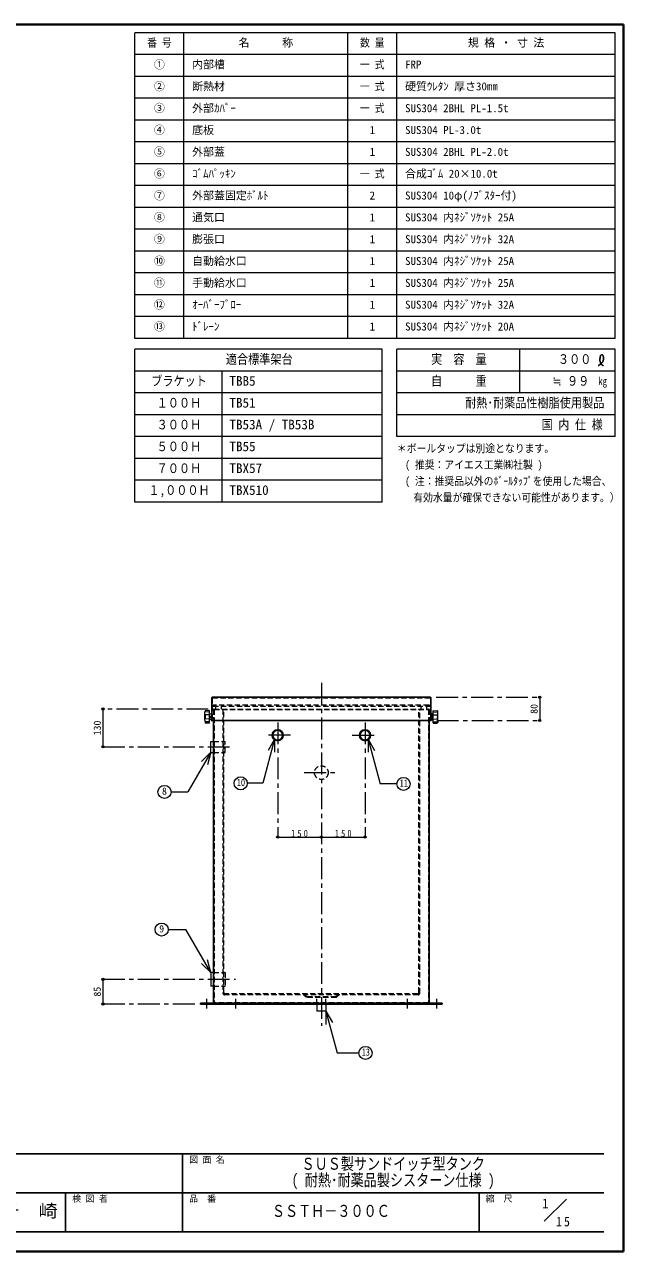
# Model space of a CAD drawing. Units: millimetres at full size, sheet at 1:15. Extents: x -3184 to 2891, y -2037 to 2178.
# Drawn here: x 834 to 2891, y -2037 to 2178 of the extents above; entities that cross this region are included whole.
import ezdxf
from ezdxf.enums import TextEntityAlignment as Align

# ---------------------------------------------------------------- set-up
doc = ezdxf.new("R2010")
doc.units = ezdxf.units.MM
doc.header["$LTSCALE"] = 15
doc.header["$PDMODE"] = 32
doc.header["$PDSIZE"] = 7.5
doc.linetypes.add('CHAIN1', pattern=[8, 5, -1, 1, -1])
doc.linetypes.add('DASHED1', pattern=[1.8, 1.2, -0.6])
doc.layers.add('0-0', color=7, linetype='Continuous', lineweight=18)
doc.styles.add('ＭＳ ゴシック', font='')
doc.styles.get('ＭＳ ゴシック').set_extended_font_data('MS Gothic')

msp = doc.modelspace()

# ---------------------------------------------------------------- linework, layer by layer
at = {"layer": '0-0', "color": 1, "lineweight": 40}
for p, q in [((2890.8, 2177.87), (-3184.2, 2177.87)), ((2890.8, -2037.13), (2890.8, 2177.87)), ((2890.8, -2037.13), (-3184.2, -2037.13))]:
    msp.add_line(p, q, dxfattribs=at)
at = {"layer": '0-0', "color": 3}
for p, q in [((2862.67, 2149.74), (1212.67, 2149.74)), ((1212.67, 1099.74), (1212.67, 2149.74)), ((1381.42, 1099.74), (1381.42, 2149.74)), ((1943.92, 1099.74), (1943.92, 2149.74)), ((2112.67, 1099.74), (2112.67, 2149.74)), ((2862.67, 1099.74), (2862.67, 2149.74)), ((2862.67, 2074.74), (1212.67, 2074.74)), ((2862.67, 1999.74), (1212.67, 1999.74)), ((2862.67, 1924.74), (1212.67, 1924.74)), ((2862.67, 1849.74), (1212.67, 1849.74)), ((2862.67, 1774.74), (1212.67, 1774.74)), ((2862.67, 1699.74), (1212.67, 1699.74)), ((2862.67, 1624.74), (1212.67, 1624.74)), ((2862.67, 1549.74), (1212.67, 1549.74)), ((2862.67, 1474.74), (1212.67, 1474.74)), ((2862.67, 1399.74), (1212.67, 1399.74)), ((2862.67, 1324.74), (1212.67, 1324.74)), ((2862.67, 1249.74), (1212.67, 1249.74)), ((2862.67, 1174.74), (1212.67, 1174.74)), ((2862.67, 1099.74), (1212.67, 1099.74)), ((2062.67, 1062.24), (1212.67, 1062.24)), ((1212.67, 537.24), (1212.67, 1062.24)), ((2062.67, 537.24), (2062.67, 1062.24)), ((2862.67, 1062.24), (2112.67, 1062.24)), ((2112.67, 762.24), (2112.67, 1062.24)), ((2534.55, 912.24), (2534.55, 1062.24)), ((2862.67, 762.24), (2862.67, 1062.24)), ((2062.67, 987.24), (1212.67, 987.24)), ((1512.67, 537.24), (1512.67, 987.24)), ((2862.67, 987.24), (2112.67, 987.24)), ((2062.67, 912.24), (1212.67, 912.24)), ((2862.67, 912.24), (2112.67, 912.24)), ((2062.67, 837.24), (1212.67, 837.24)), ((2862.67, 837.24), (2112.67, 837.24)), ((2062.67, 762.24), (1212.67, 762.24)), ((2862.67, 762.24), (2112.67, 762.24)), ((2062.67, 687.24), (1212.67, 687.24)), ((2062.67, 612.24), (1212.67, 612.24)), ((2062.67, 537.24), (1212.67, 537.24))]:
    msp.add_line(p, q, dxfattribs=at)
at = {"layer": '0-0', "color": 4, "linetype": 'CHAIN1', "lineweight": 9}
for p, q in [((1853.3, -83.13), (1853.3, -1262.13)), ((2247.8, -133.13), (2603.3, -133.13)), ((1464.8, -173.63), (1103.3, -173.63)), ((1703.3, -219.63), (1703.3, -613.63)), ((2003.3, -219.63), (2003.3, -613.63)), ((2249.8, -213.13), (2603.3, -213.13)), ((1747.3, -263.63), (1659.3, -263.63)), ((1959.3, -263.63), (2047.3, -263.63)), ((1103.3, -303.63), (1548.3, -303.63)), ((1794.8, -392.13), (1911.8, -392.13)), ((1103.3, -1102.13), (1558.3, -1102.13)), ((1458.3, -1169.13), (1458.3, -1202.13)), ((1558.3, -1169.13), (1558.3, -1202.13)), ((2148.3, -1169.13), (2148.3, -1202.13)), ((2248.3, -1169.13), (2248.3, -1202.13)), ((1418.3, -1187.13), (1103.3, -1187.13))]:
    msp.add_line(p, q, dxfattribs=at)
at = {"layer": '0-0', "color": 5, "lineweight": 25}
for p, q in [((1476.8, -135.13), (1476.8, -213.13)), ((1478.8, -133.13), (2227.8, -133.13)), ((2229.8, -135.13), (2229.8, -213.13)), ((1476.8, -213.13), (2229.8, -213.13)), ((1483.3, -213.13), (1483.3, -1182.63)), ((2223.3, -1182.63), (2223.3, -213.13)), ((1438.3, -1184.13), (1438.3, -1187.13)), ((2268.3, -1184.13), (1438.3, -1184.13)), ((2268.3, -1187.13), (1438.3, -1187.13)), ((2268.3, -1184.13), (2268.3, -1187.13))]:
    msp.add_line(p, q, dxfattribs=at)
at = {"layer": '0-0', "linetype": 'DASHED1'}
for p, q in [((1478.8, -136.13), (1478.8, -213.13)), ((1479.8, -135.13), (2226.8, -135.13)), ((1481.8, -163.63), (2224.8, -163.63)), ((2221.8, -160.63), (1484.8, -160.63)), ((1490.8, -173.63), (1490.8, -163.63)), ((2215.8, -173.63), (2215.8, -163.63)), ((2227.8, -136.13), (2227.8, -213.13)), ((1483.3, -175.13), (1483.3, -213.13)), ((1484.8, -173.63), (2221.8, -173.63)), ((1484.8, -175.88), (1484.8, -1181.88)), ((1485.55, -175.13), (2221.05, -175.13)), ((1515.3, -175.13), (1515.3, -1150.13)), ((1518.3, -1147.13), (1518.3, -173.63)), ((2188.3, -1147.13), (2188.3, -173.63)), ((2191.3, -1150.13), (2191.3, -175.13)), ((2221.8, -175.88), (2221.8, -1181.88)), ((2223.3, -175.13), (2223.3, -213.13)), ((2186.3, -1155.13), (1520.3, -1155.13)), ((2183.3, -1152.13), (1523.3, -1152.13)), ((2221.05, -1182.63), (1485.55, -1182.63)), ((1503.3, -1182.63), (1503.3, -1184.13)), ((1551.3, -1184.13), (1551.3, -1187.13)), ((1565.3, -1184.13), (1565.3, -1187.13)), ((2141.3, -1184.13), (2141.3, -1187.13)), ((2155.3, -1184.13), (2155.3, -1187.13)), ((2203.3, -1182.63), (2203.3, -1184.13))]:
    msp.add_line(p, q, dxfattribs=at)
at = {"layer": '0-0', "color": 4, "linetype": 'DASHED1', "lineweight": 9}
for p, q in [((1510.8, -173.63), (1510.8, -163.63)), ((2195.8, -173.63), (2195.8, -163.63)), ((1483.3, -284.63), (1523.3, -284.63)), ((1523.3, -322.63), (1523.3, -284.63)), ((1483.3, -322.63), (1523.3, -322.63)), ((1483.3, -1078.63), (1523.3, -1078.63)), ((1523.3, -1078.63), (1523.3, -1125.63)), ((1483.3, -1125.63), (1523.3, -1125.63)), ((1792.06, -1155.13), (1802.06, -1165.13)), ((1793.3, -1152.13), (1803.3, -1162.13)), ((1903.3, -1162.13), (1803.3, -1162.13)), ((1837.8, -1187.13), (1837.8, -1162.13)), ((1868.8, -1187.13), (1868.8, -1162.13)), ((1913.3, -1152.13), (1903.3, -1162.13)), ((1451.3, -1184.13), (1451.3, -1187.13)), ((1465.3, -1184.13), (1465.3, -1187.13)), ((2241.3, -1184.13), (2241.3, -1187.13)), ((2255.3, -1184.13), (2255.3, -1187.13))]:
    msp.add_line(p, q, dxfattribs=at)
at = {"layer": '0-0', "color": 4, "lineweight": 9}
for p, q in [((2603.3, -133.13), (2603.3, -213.13)), ((1103.3, -173.63), (1103.3, -303.63)), ((1703.3, -613.63), (1853.3, -613.63)), ((1853.3, -613.63), (2003.3, -613.63)), ((1103.3, -1102.13), (1103.3, -1187.13))]:
    msp.add_line(p, q, dxfattribs=at)
at = {"layer": '0-0'}
for p, q in [((1453.3, -211.87), (1453.3, -189.39)), ((1453.31, -188.87), (1453.7, -181.48)), ((1469.3, -183.7), (1454.75, -184.18)), ((1469.3, -193.78), (1454.75, -193.29)), ((1469.3, -207.48), (1454.75, -207.97)), ((1468.78, -179.17), (1455.63, -179.59)), ((1469.3, -221.59), (1469.3, -179.67)), ((1474.84, -191.09), (1469.3, -190.63)), ((1474.84, -210.17), (1469.3, -210.63)), ((1472.05, -198.28), (1472.05, -202.98)), ((1472.67, -197.63), (1475.3, -197.63)), ((1472.67, -200.63), (1475.3, -200.63)), ((1472.67, -203.63), (1475.3, -203.63)), ((1475.3, -188.13), (1476.8, -188.13)), ((1475.3, -188.13), (1475.3, -213.13)), ((2231.3, -188.13), (2229.8, -188.13)), ((2233.92, -197.63), (2231.3, -197.63)), ((2233.92, -200.63), (2231.3, -200.63)), ((2233.92, -203.63), (2231.3, -203.63)), ((2231.76, -191.09), (2237.3, -190.63)), ((2231.76, -210.17), (2237.3, -210.63)), ((2234.55, -198.28), (2234.55, -202.98)), ((2237.3, -221.59), (2237.3, -179.67)), ((2237.3, -183.7), (2251.85, -184.18)), ((2237.3, -193.78), (2251.85, -193.29)), ((2237.3, -207.48), (2251.85, -207.97)), ((2237.81, -179.17), (2250.96, -179.59)), ((2253.28, -188.87), (2252.89, -181.48)), ((2253.3, -211.87), (2253.3, -189.39)), ((1453.31, -212.39), (1453.7, -219.78)), ((1469.3, -217.56), (1454.75, -217.08)), ((1468.78, -222.09), (1455.63, -221.67)), ((1475.3, -213.13), (1476.8, -213.13)), ((2237.3, -217.56), (2251.85, -217.08)), ((2237.81, -222.09), (2250.96, -221.67)), ((2253.28, -212.39), (2252.89, -219.78)), ((1692.74, -277.38), (1670.24, -316.35)), ((1692.74, -277.38), (1692.74, -322.38)), ((2013.86, -277.38), (2013.86, -322.38)), ((2013.86, -277.38), (2036.36, -316.35)), ((2013.86, -277.38), (2055.02, -431.01)), ((1473.83, -321.97), (1395, -458.52)), ((1473.83, -321.97), (1442.01, -353.79)), ((1473.83, -321.97), (1462.19, -365.44)), ((1473.3, -322.63), (1483.3, -322.63)), ((1336.92, -458.52), (1395, -458.52)), ((2112.93, -431.01), (2055.02, -431.01)), ((1327.33, -931.45), (1388.29, -931.45)), ((1473.56, -1079.14), (1388.29, -931.45)), ((1473.56, -1079.14), (1441.74, -1047.32)), ((1473.56, -1079.14), (1461.92, -1035.67)), ((1473.3, -1078.63), (1473.3, -1125.63)), ((1483.3, -1078.63), (1473.3, -1078.63)), ((1483.3, -1125.63), (1473.3, -1125.63)), ((1837.8, -1187.13), (1837.8, -1212.13)), ((1868.8, -1212.13), (1837.8, -1212.13)), ((1868.69, -1211.95), (1891.19, -1250.92)), ((1868.69, -1211.95), (1868.69, -1256.95)), ((1868.8, -1187.13), (1868.8, -1212.13)), ((2618.97, -1932.89), (2694.73, -1857.13))]:
    msp.add_line(p, q, dxfattribs=at)
at = {"layer": '0-0', "color": 6, "lineweight": 25}
for p, q in [((-3116.7, -1701.77), (2823.3, -1701.77)), ((1376.87, -1969.63), (1376.87, -1701.77)), ((2823.3, -1835.7), (-230.27, -1835.7)), ((975.08, -1969.63), (975.08, -1835.7)), ((2394.73, -1969.63), (2394.73, -1835.7)), ((2823.3, -1969.63), (-3116.7, -1969.63))]:
    msp.add_line(p, q, dxfattribs=at)
at = {"layer": '0-0', "color": 5, "lineweight": 25}
for points in [[(2804.18, 1006.17), (2805.16, 1006.74), (2806.85, 1007.72), (2808.51, 1008.72), (2810.16, 1009.77), (2811.77, 1010.86), (2813.33, 1012.03), (2814.22, 1012.75), (2814.87, 1013.31), (2815.95, 1014.31), (2816.98, 1015.37), (2817.94, 1016.49), (2818.81, 1017.67), (2819.58, 1018.91), (2819.97, 1019.66), (2820.25, 1020.27), (2820.68, 1021.35), (2821.04, 1022.46), (2821.33, 1023.59), (2821.55, 1024.74), (2821.71, 1025.89), (2821.78, 1026.56), (2821.83, 1027.26), (2821.88, 1028.45), (2821.89, 1029.64), (2821.88, 1030.84), (2821.84, 1032.04), (2821.8, 1033.25), (2821.78, 1033.96), (2821.76, 1034.71), (2821.71, 1035.99), (2821.61, 1037.27), (2821.41, 1038.52), (2821.07, 1039.73), (2820.54, 1040.89), (2820.14, 1041.53), (2819.88, 1041.87), (2819.37, 1042.43), (2818.81, 1042.92), (2818.21, 1043.33)], [(2818.21, 1043.33), (2817.57, 1043.64), (2816.91, 1043.8), (2816.52, 1043.83), (2816.2, 1043.81), (2815.65, 1043.69), (2815.11, 1043.48), (2814.59, 1043.19), (2814.1, 1042.83), (2813.64, 1042.43), (2813.39, 1042.18), (2813.05, 1041.79), (2812.53, 1041.08), (2812.1, 1040.33), (2811.74, 1039.54), (2811.45, 1038.73), (2811.21, 1037.9), (2811.09, 1037.42), (2810.96, 1036.8), (2810.77, 1035.75), (2810.62, 1034.68), (2810.51, 1033.61), (2810.41, 1032.54), (2810.32, 1031.46), (2810.27, 1030.84), (2810.21, 1030.09), (2810.1, 1028.81), (2810.01, 1027.52), (2809.96, 1026.24), (2809.96, 1024.95), (2810.03, 1023.68), (2810.1, 1022.94), (2810.2, 1022.31), (2810.42, 1021.21), (2810.7, 1020.13), (2811.03, 1019.06), (2811.41, 1018), (2811.82, 1016.96), (2812.08, 1016.37), (2812.27, 1015.94)], [(2812.27, 1015.94), (2812.61, 1015.2), (2812.97, 1014.48), (2813.34, 1013.76), (2813.73, 1013.05), (2814.14, 1012.34), (2814.38, 1011.93), (2814.67, 1011.45), (2815.2, 1010.64), (2815.76, 1009.85), (2816.37, 1009.11), (2817.02, 1008.42), (2817.73, 1007.8), (2818.16, 1007.49), (2818.54, 1007.25), (2819.21, 1006.89), (2819.92, 1006.57), (2820.65, 1006.29), (2821.4, 1006.04), (2822.16, 1005.81), (2822.6, 1005.68)]]:
    msp.add_lwpolyline(points, dxfattribs=at)
at = {"layer": '0-0'}
for points in [[(2231.3, -188.13), (2231.3, -213.13), (2229.8, -213.13)], [(1473.3, -322.63), (1473.3, -284.63), (1483.3, -284.63)], [(1692.74, -277.38), (1652.14, -428.9), (1598.57, -428.9)], [(1868.69, -1211.95), (1907.06, -1355.15), (1982.51, -1355.15)]]:
    msp.add_lwpolyline(points, dxfattribs=at)
at = {"layer": '0-0', "color": 4, "linetype": 'DASHED1', "lineweight": 9}
msp.add_lwpolyline([(1914.54, -1155.13), (1904.54, -1165.13), (1802.06, -1165.13)], dxfattribs=at)
at = {"layer": '0-0', "color": 5, "lineweight": 25}
for centre, radius in [((1703.3, -263.63), 19), ((1703.3, -263.63), 17), ((2003.3, -263.63), 19), ((2003.3, -263.63), 17)]:
    msp.add_circle(centre, radius, dxfattribs=at)
at = {"layer": '0-0', "color": 4, "linetype": 'DASHED1', "lineweight": 9}
msp.add_circle((1853.3, -392.13), 23.5, dxfattribs=at)
at = {"layer": '0-0'}
for centre in [(1576.07, -428.9), (2135.43, -431.01), (1314.42, -458.52), (1304.83, -931.45), (2005.01, -1355.15)]:
    msp.add_circle(centre, 22.5, dxfattribs=at)
at = {"layer": '0-0', "color": 5, "lineweight": 25}
for centre, radius, start, end in [((1478.8, -135.13), 2, 90, 180), ((2227.8, -135.13), 2, 0, 90), ((1484.8, -1182.63), 1.5, 180, 270), ((2221.8, -1182.63), 1.5, 270, 0)]:
    msp.add_arc(centre, radius, start, end, dxfattribs=at)
at = {"layer": '0-0', "linetype": 'DASHED1'}
for centre, radius, start, end in [((1479.8, -136.13), 1, 90, 180), ((1484.8, -166.63), 6, 90, 180), ((1481.8, -166.63), 3, 90, 180), ((2221.8, -166.63), 6, 0, 90), ((2224.8, -166.63), 3, 0, 90), ((2226.8, -136.13), 1, 0, 90), ((1484.8, -175.13), 1.5, 90, 180), ((1485.55, -175.88), 0.75, 90, 180), ((2221.05, -175.88), 0.75, 0, 90), ((2221.8, -175.13), 1.5, 0, 90), ((1520.3, -1150.13), 5, 180, 270), ((1523.3, -1147.13), 5, 180, 270), ((2183.3, -1147.13), 5, 270, 0), ((2186.3, -1150.13), 5, 270, 0), ((1485.55, -1181.88), 0.75, 180, 270), ((2221.05, -1181.88), 0.75, 270, 0)]:
    msp.add_arc(centre, radius, start, end, dxfattribs=at)
at = {"layer": '0-0'}
for centre, radius, start, end in [((1463.3, -189.39), 10, 176.98087, 180), ((1455.7, -181.59), 2, 91.84585, 176.98087), ((1508.13, -200.63), 54.34, 172.70127, 187.29873), ((1454.73, -193.79), 0.5, 88.09085, 172.70127), ((1454.73, -207.47), 0.5, 187.29873, 271.90915), ((1456.37, -181.13), 2.07, 141.26695, 176.97243), ((1464.26, -181.21), 9.96, 178.90936, 197.37998), ((1468.8, -179.67), 0.5, 0, 91.84585), ((1474.15, -199.13), 2.11, 134.62454, 225.37546), ((1473.61, -199.16), 1.79, 121.62812, 150.75937), ((1474.15, -202.13), 2.11, 134.62454, 225.37546), ((1473.61, -202.1), 1.79, 209.24063, 238.37188), ((1474.8, -191.59), 0.5, 0, 85.23636), ((1474.8, -209.67), 0.5, 274.76364, 0), ((2231.8, -191.59), 0.5, 94.76364, 180), ((2231.8, -209.67), 0.5, 180, 265.23636), ((2232.98, -199.16), 1.79, 29.24063, 58.37188), ((2232.44, -199.13), 2.11, 314.62454, 45.37546), ((2232.44, -202.13), 2.11, 314.62454, 45.37546), ((2232.98, -202.1), 1.79, 301.62812, 330.75937), ((2237.8, -179.67), 0.5, 88.15415, 180), ((2250.9, -181.59), 2, 3.01913, 88.15415), ((2242.34, -181.21), 9.96, 342.62002, 1.09064), ((2251.86, -193.79), 0.5, 7.29873, 91.90915), ((2251.86, -207.47), 0.5, 268.09085, 352.70127), ((2250.23, -181.13), 2.07, 3.02757, 38.73305), ((2198.46, -200.63), 54.34, 352.70127, 7.29873), ((2243.3, -189.39), 10, 0, 3.01913), ((1463.3, -211.87), 10, 180, 183.01913), ((1455.7, -219.67), 2, 183.01913, 268.15415), ((1464.26, -220.05), 9.96, 162.62002, 181.09064), ((1456.37, -220.13), 2.07, 183.02757, 218.73305), ((1468.8, -221.59), 0.5, 268.15415, 0), ((2237.8, -221.59), 0.5, 180, 271.84585), ((2250.9, -219.67), 2, 271.84585, 356.98087), ((2242.34, -220.05), 9.96, 358.90936, 17.37998), ((2250.23, -220.13), 2.07, 321.26695, 356.97243), ((2243.3, -211.87), 10, 356.98087, 0)]:
    msp.add_arc(centre, radius, start, end, dxfattribs=at)
at = {"layer": '0-0', "color": 1}
for p in [(2603.3, -133.13), (1103.3, -173.63), (2603.3, -213.13), (1103.3, -303.63), (1703.3, -613.63), (1853.3, -613.63), (2003.3, -613.63), (1103.3, -1102.13), (1103.3, -1187.13)]:
    msp.add_point(p, dxfattribs=at)

# ---------------------------------------------------------------- texts
at = {"layer": '0-0', "style": 'ＭＳ ゴシック'}
for s, height, width, p in [('番 号', 27.49, 0.9, (1254.86, 2093.49)), ('数 量', 27.49, 0.9, (1986.11, 2093.49)), ('一 式', 27.49, 0.9, (1986.11, 2018.49)), ('一 式', 27.49, 0.9, (1986.11, 1943.49)), ('一 式', 27.49, 0.9, (1986.11, 1868.49)), ('一 式', 27.49, 0.9, (1986.11, 1643.49)), ('適合標準架台', 32.99, 0.85, (1525.17, 1002.24)), ('実\u3000容\u3000量', 32.99, 0.85, (2229.86, 1002.24)), ('３００', 32.99, 0.85, (2665.8, 1002.24)), ('ブラケット', 32.99, 0.85, (1268.92, 927.24)), ('自\u3000\u3000\u3000重', 32.99, 0.85, (2229.86, 927.24)), ('≒ ９９', 32.99, 0.85, (2647.05, 927.24)), ('kg', 27.49, 0.8, (2804.55, 930.99)), ('１００Ｈ', 32.99, 0.85, (1287.67, 852.24)), ('耐熱･耐薬品性樹脂使用製品', 32.99, 0.85, (2347.05, 852.24)), ('３００Ｈ', 32.99, 0.85, (1287.67, 777.24)), ('国 内 仕 様', 32.99, 0.85, (2609.55, 777.24)), ('５００Ｈ', 32.99, 0.85, (1287.67, 702.24)), ('＊ボールタップは別途となります。', 27.49, 0.9, (2112.67, 699.74)), ('( 推奨：アイエス工業㈱社製 )', 27.49, 0.9, (2140.8, 643.49)), ('７００Ｈ', 32.99, 0.85, (1287.67, 627.24)), ('１,０００Ｈ', 32.99, 0.85, (1259.55, 552.24)), ('( 注：推奨品以外のﾎﾞｰﾙﾀｯﾌﾟを使用した場合、', 27.49, 0.9, (2140.8, 587.24)), ('有効水量が確保できない可能性があります。）', 27.49, 0.9, (2168.92, 530.99)), ('10', 24.74, 0.8, (1562.94, -445.78)), ('11', 24.74, 0.8, (2122.3, -447.88)), ('13', 24.74, 0.8, (1991.88, -1372.02)), ('ＳＵＳ製サンドイッチ型タンク', 41.24, 0.8, (1785.08, -1768.74)), ('( 耐熱･耐薬品製シスターン仕様 )', 41.24, 0.8, (1751.33, -1824.99)), ('千\u3000崎', 43.99, 1.1, (750.08, -1932.67)), ('ＳＳＴＨ－３００Ｃ', 41.24, 0.8, (1683.3, -1930.79))]:
    msp.add_text(s, height=height, dxfattribs=dict(at, width=width)).set_placement(p, align=Align.BOTTOM_LEFT)
for s, height, p in [('名\u3000\u3000\u3000称', 27.49, (1568.92, 2093.49)), ('規 格 ・ 寸 法', 27.49, (2356.42, 2093.49)), ('①', 27.49, (1278.3, 2018.49)), ('内部槽', 27.49, (1409.55, 2018.49)), ('FRP', 27.49, (2140.8, 2018.49)), ('②', 27.49, (1278.3, 1943.49)), ('断熱材', 27.49, (1409.55, 1943.49)), ('硬質ｳﾚﾀﾝ 厚さ30㎜', 27.49, (2140.8, 1943.49)), ('③', 27.49, (1278.3, 1868.49)), ('外部ｶﾊﾞｰ', 27.49, (1409.55, 1868.49)), ('SUS304 2BHL PL-1.5t', 27.49, (2140.8, 1868.49)), ('④', 27.49, (1278.3, 1793.49)), ('底板', 27.49, (1409.55, 1793.49)), ('1', 27.49, (2018.92, 1793.49)), ('SUS304 PL-3.0t', 27.49, (2140.8, 1793.49)), ('⑤', 27.49, (1278.3, 1718.49)), ('外部蓋', 27.49, (1409.55, 1718.49)), ('1', 27.49, (2018.92, 1718.49)), ('SUS304 2BHL PL-2.0t', 27.49, (2140.8, 1718.49)), ('⑥', 27.49, (1278.3, 1643.49)), ('ｺﾞﾑﾊﾟｯｷﾝ', 27.49, (1409.55, 1643.49)), ('合成ｺﾞﾑ 20×10.0t', 27.49, (2140.8, 1643.49)), ('⑦', 27.49, (1278.3, 1568.49)), ('外部蓋固定ﾎﾞﾙﾄ', 27.49, (1409.55, 1568.49)), ('2', 27.49, (2018.92, 1568.49)), ('SUS304 10φ(ﾉﾌﾞｽﾀｰ付)', 27.49, (2140.8, 1568.49)), ('⑧', 27.49, (1278.3, 1493.49)), ('通気口', 27.49, (1409.55, 1493.49)), ('1', 27.49, (2018.92, 1493.49)), ('SUS304 内ﾈｼﾞｿｹｯﾄ 25A', 27.49, (2140.8, 1493.49)), ('⑨', 27.49, (1278.3, 1418.49)), ('膨張口', 27.49, (1409.55, 1418.49)), ('1', 27.49, (2018.92, 1418.49)), ('SUS304 内ﾈｼﾞｿｹｯﾄ 32A', 27.49, (2140.8, 1418.49)), ('⑩', 27.49, (1278.3, 1343.49)), ('自動給水口', 27.49, (1409.55, 1343.49)), ('1', 27.49, (2018.92, 1343.49)), ('SUS304 内ﾈｼﾞｿｹｯﾄ 25A', 27.49, (2140.8, 1343.49)), ('⑪', 27.49, (1278.3, 1268.49)), ('手動給水口', 27.49, (1409.55, 1268.49)), ('SUS304 内ﾈｼﾞｿｹｯﾄ 25A', 27.49, (2140.8, 1268.49)), ('1', 27.49, (2018.92, 1268.49)), ('⑫', 27.49, (1278.3, 1193.49)), ('ｵｰﾊﾞｰﾌﾞﾛｰ', 27.49, (1409.55, 1193.49)), ('1', 27.49, (2018.92, 1193.49)), ('SUS304 内ﾈｼﾞｿｹｯﾄ 32A', 27.49, (2140.8, 1193.49)), ('⑬', 27.49, (1278.3, 1118.49)), ('ﾄﾞﾚｰﾝ', 27.49, (1409.55, 1118.49)), ('1', 27.49, (2018.92, 1118.49)), ('SUS304 内ﾈｼﾞｿｹｯﾄ 20A', 27.49, (2140.8, 1118.49)), ('TBB5', 32.99, (1537.67, 927.24)), ('TB51', 32.99, (1537.67, 852.24)), ('TB53A / TB53B', 32.99, (1537.67, 777.24)), ('TB55', 32.99, (1537.67, 702.24)), ('TBX57', 32.99, (1537.67, 627.24)), ('TBX510', 32.99, (1537.67, 552.24)), ('8', 24.74, (1305.98, -475.39)), ('9', 24.74, (1296.39, -948.32)), ('図 面 名', 21.99, (1399.37, -1739.27)), ('検 図 者', 21.99, (997.58, -1873.2)), ('品\u3000番', 21.99, (1399.37, -1873.2)), ('縮\u3000尺', 21.99, (2417.23, -1873.2)), ('1', 32.99, (2611.35, -1898.42))]:
    msp.add_text(s, height=height, dxfattribs=at).set_placement(p, align=Align.BOTTOM_LEFT)
for s, p in [('80', (2603.3, -190.01)), ('130', (1103.3, -263.94)), ('85', (1103.3, -1161.51))]:
    msp.add_text(s, height=24.74, rotation=90, dxfattribs=at).set_placement(p, align=Align.BOTTOM_LEFT)
at = {"layer": '0-0', "attachment_point": 7, "style": 'ＭＳ ゴシック'}
for s, insert, char_height in [('\\T1.52;\\W0.85;150', (1749.24, -613.63), 24.74), ('\\T1.52;\\W0.85;150', (1899.24, -613.63), 24.74), ('\\T1.36;\\W0.9;15', (2659.3, -1951.48), 32.99)]:
    msp.add_mtext(s, dxfattribs=dict(at, insert=insert, char_height=char_height))

doc.saveas('drawing.dxf')
